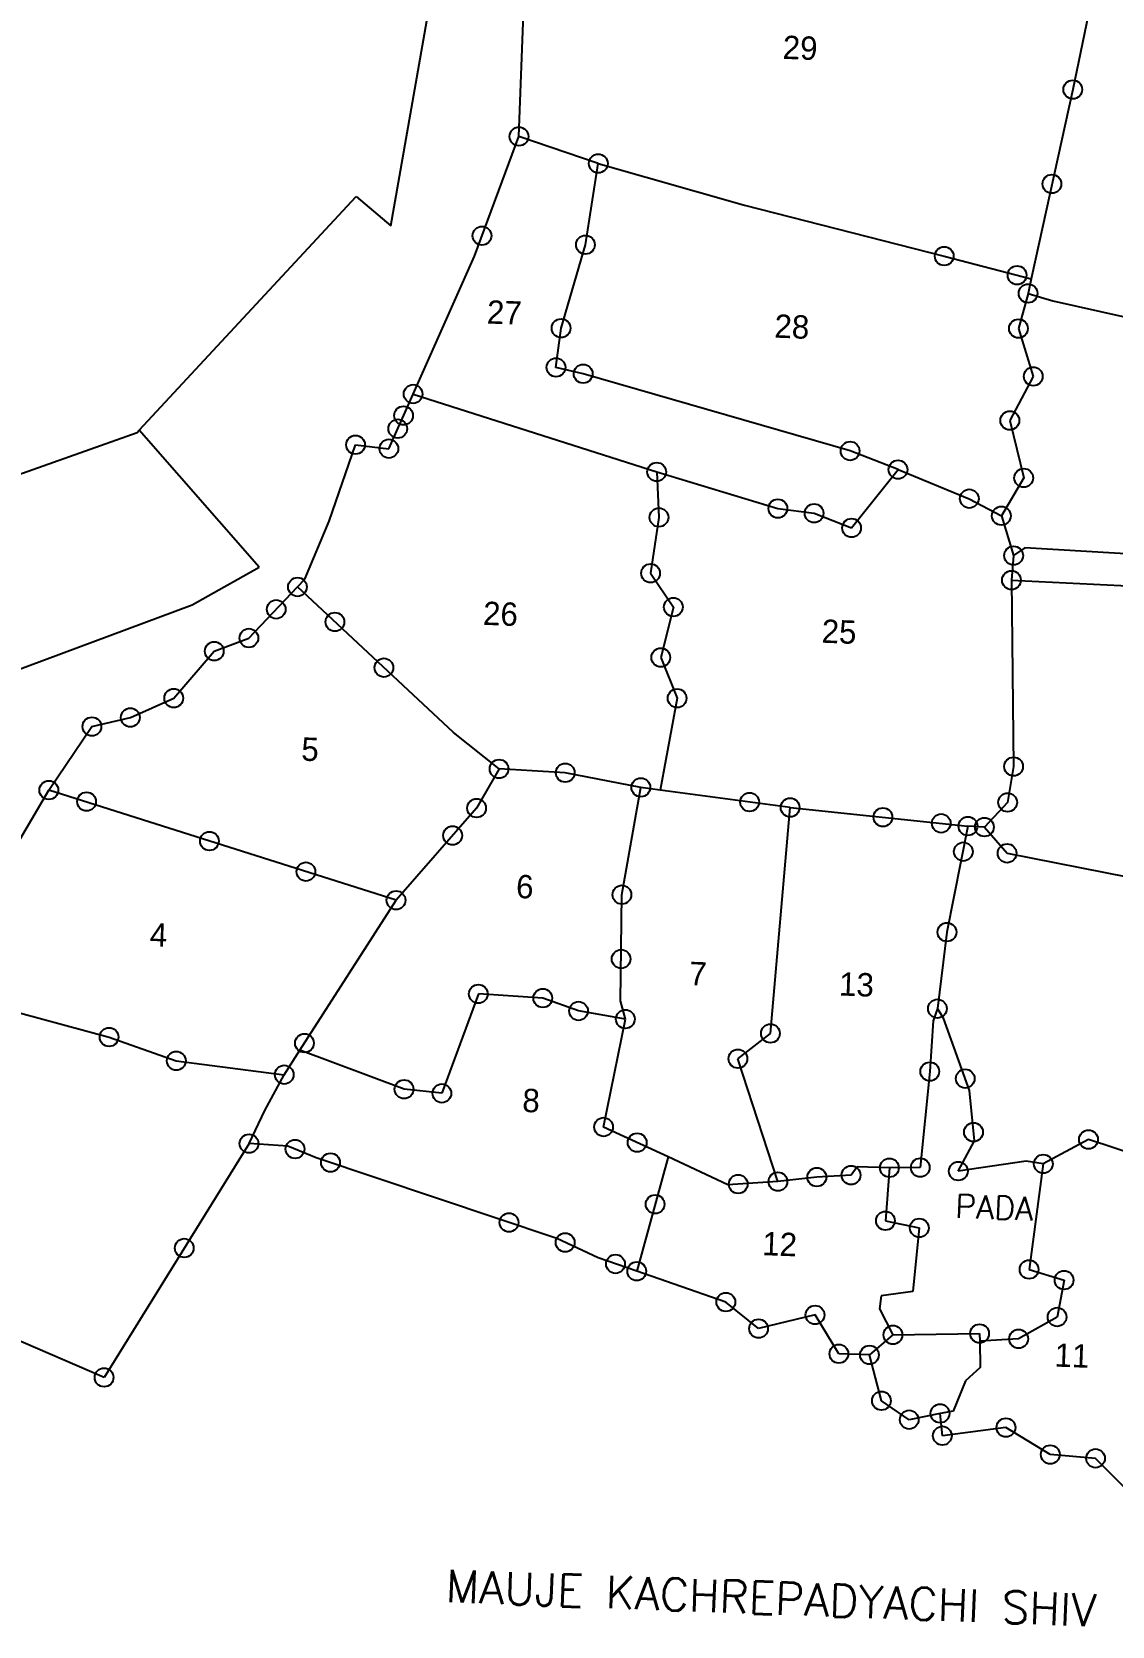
# Model space of a CAD drawing. Header units: metres. Extents: x 288408 to 291188, y 2087559 to 2088872.
# Drawn here: x 289354 to 289771, y 2087643 to 2088259 of the extents above; entities that cross this region are included whole.
import ezdxf
from ezdxf.enums import TextEntityAlignment as Align

# ---------------------------------------------------------------- set-up
doc = ezdxf.new("R2010")
doc.units = ezdxf.units.M
doc.header["$LTSCALE"] = 10
doc.header["$MEASUREMENT"] = 0
for name, color, linetype in [('POLY_PARCEL', 6, 'Continuous'), ('POLY_WATER', 4, 'Continuous'), ('TEXT_MAPOUT', 7, 'Continuous'), ('TEXT_PARCEL', 7, 'Continuous'), ('V_BOUND_LINE', 7, 'Continuous')]:
    doc.layers.add(name, color=color, linetype=linetype)
doc.styles.get("Standard").update_dxf_attribs({"font": 'simplex.shx'})
doc.styles.add('TEXT_MAP', font='')
doc.styles.get('TEXT_MAP').set_extended_font_data('Kruti Dev 050')

msp = doc.modelspace()

# ---------------------------------------------------------------- linework, layer by layer
for centre in [(289755.72, 2088236.66), (289755.72, 2088236.66), (289755.72, 2088236.66), (289755.72, 2088236.66), (289755.72, 2088236.66), (289755.72, 2088236.66), (289755.72, 2088236.66), (289541.89, 2088218.54), (289541.89, 2088218.54), (289541.89, 2088218.54), (289541.89, 2088218.54), (289541.89, 2088218.54), (289541.89, 2088218.54), (289541.89, 2088218.54), (289572.52, 2088208.1), (289572.52, 2088208.1), (289572.52, 2088208.1), (289572.52, 2088208.1), (289572.52, 2088208.1), (289572.52, 2088208.1), (289572.52, 2088208.1), (289747.68, 2088200.2), (289747.68, 2088200.2), (289747.68, 2088200.2), (289747.68, 2088200.2), (289747.68, 2088200.2), (289747.68, 2088200.2), (289747.68, 2088200.2), (289527.61, 2088180.19), (289527.61, 2088180.19), (289527.61, 2088180.19), (289527.61, 2088180.19), (289527.61, 2088180.19), (289527.61, 2088180.19), (289527.61, 2088180.19), (289567.53, 2088176.72), (289567.53, 2088176.72), (289567.53, 2088176.72), (289567.53, 2088176.72), (289567.53, 2088176.72), (289567.53, 2088176.72), (289567.53, 2088176.72), (289706.08, 2088172.33), (289706.08, 2088172.33), (289706.08, 2088172.33), (289706.08, 2088172.33), (289706.08, 2088172.33), (289706.08, 2088172.33), (289706.08, 2088172.33), (289734.22, 2088164.95), (289734.22, 2088164.95), (289734.22, 2088164.95), (289734.22, 2088164.95), (289734.22, 2088164.95), (289734.22, 2088164.95), (289734.22, 2088164.95), (289738.46, 2088157.93), (289738.46, 2088157.93), (289738.46, 2088157.93), (289738.46, 2088157.93), (289738.46, 2088157.93), (289738.46, 2088157.93), (289738.46, 2088157.93), (289558.14, 2088144.49), (289558.14, 2088144.49), (289558.14, 2088144.49), (289558.14, 2088144.49), (289558.14, 2088144.49), (289558.14, 2088144.49), (289558.14, 2088144.49), (289734.74, 2088144.36), (289734.74, 2088144.36), (289734.74, 2088144.36), (289734.74, 2088144.36), (289734.74, 2088144.36), (289734.74, 2088144.36), (289734.74, 2088144.36), (289556.18, 2088129.36), (289556.18, 2088129.36), (289556.18, 2088129.36), (289556.18, 2088129.36), (289556.18, 2088129.36), (289556.18, 2088129.36), (289556.18, 2088129.36), (289566.68, 2088126.91), (289566.68, 2088126.91), (289566.68, 2088126.91), (289566.68, 2088126.91), (289566.68, 2088126.91), (289566.68, 2088126.91), (289566.68, 2088126.91), (289740.46, 2088125.88), (289740.46, 2088125.88), (289740.46, 2088125.88), (289740.46, 2088125.88), (289740.46, 2088125.88), (289740.46, 2088125.88), (289740.46, 2088125.88), (289501.02, 2088119.07), (289501.02, 2088119.07), (289501.02, 2088119.07), (289501.02, 2088119.07), (289501.02, 2088119.07), (289501.02, 2088119.07), (289501.02, 2088119.07), (289497.33, 2088110.74), (289497.33, 2088110.74), (289497.33, 2088110.74), (289497.33, 2088110.74), (289497.33, 2088110.74), (289497.33, 2088110.74), (289497.33, 2088110.74), (289731.41, 2088108.85), (289731.41, 2088108.85), (289731.41, 2088108.85), (289731.41, 2088108.85), (289731.41, 2088108.85), (289731.41, 2088108.85), (289731.41, 2088108.85), (289495.08, 2088105.68), (289495.08, 2088105.68), (289495.08, 2088105.68), (289495.08, 2088105.68), (289495.08, 2088105.68), (289495.08, 2088105.68), (289495.08, 2088105.68), (289478.78, 2088099.46), (289478.78, 2088099.46), (289478.78, 2088099.46), (289478.78, 2088099.46), (289478.78, 2088099.46), (289478.78, 2088099.46), (289478.78, 2088099.46), (289491.65, 2088097.96), (289491.65, 2088097.96), (289491.65, 2088097.96), (289491.65, 2088097.96), (289491.65, 2088097.96), (289491.65, 2088097.96), (289491.65, 2088097.96), (289669.72, 2088097.08), (289669.72, 2088097.08), (289669.72, 2088097.08), (289669.72, 2088097.08), (289669.72, 2088097.08), (289669.72, 2088097.08), (289669.72, 2088097.08), (289595.06, 2088088.99), (289595.06, 2088088.99), (289595.06, 2088088.99), (289595.06, 2088088.99), (289595.06, 2088088.99), (289595.06, 2088088.99), (289595.06, 2088088.99), (289688.24, 2088089.89), (289688.24, 2088089.89), (289688.24, 2088089.89), (289688.24, 2088089.89), (289688.24, 2088089.89), (289688.24, 2088089.89), (289688.24, 2088089.89), (289736.77, 2088086.67), (289736.77, 2088086.67), (289736.77, 2088086.67), (289736.77, 2088086.67), (289736.77, 2088086.67), (289736.77, 2088086.67), (289736.77, 2088086.67), (289715.77, 2088078.66), (289715.77, 2088078.66), (289715.77, 2088078.66), (289715.77, 2088078.66), (289715.77, 2088078.66), (289715.77, 2088078.66), (289715.77, 2088078.66), (289595.94, 2088071.44), (289595.94, 2088071.44), (289595.94, 2088071.44), (289595.94, 2088071.44), (289595.94, 2088071.44), (289595.94, 2088071.44), (289595.94, 2088071.44), (289641.85, 2088074.85), (289641.85, 2088074.85), (289641.85, 2088074.85), (289641.85, 2088074.85), (289641.85, 2088074.85), (289641.85, 2088074.85), (289641.85, 2088074.85), (289655.83, 2088073.02), (289655.83, 2088073.02), (289655.83, 2088073.02), (289655.83, 2088073.02), (289655.83, 2088073.02), (289655.83, 2088073.02), (289655.83, 2088073.02), (289728.14, 2088072.05), (289728.14, 2088072.05), (289728.14, 2088072.05), (289728.14, 2088072.05), (289728.14, 2088072.05), (289728.14, 2088072.05), (289728.14, 2088072.05), (289670.31, 2088067.36), (289670.31, 2088067.36), (289670.31, 2088067.36), (289670.31, 2088067.36), (289670.31, 2088067.36), (289670.31, 2088067.36), (289670.31, 2088067.36), (289732.88, 2088056.67), (289732.88, 2088056.67), (289732.88, 2088056.67), (289732.88, 2088056.67), (289732.88, 2088056.67), (289732.88, 2088056.67), (289732.88, 2088056.67), (289592.71, 2088049.86), (289592.71, 2088049.86), (289592.71, 2088049.86), (289592.71, 2088049.86), (289592.71, 2088049.86), (289592.71, 2088049.86), (289592.71, 2088049.86), (289732.04, 2088047.19), (289732.04, 2088047.19), (289732.04, 2088047.19), (289732.04, 2088047.19), (289732.04, 2088047.19), (289732.04, 2088047.19), (289732.04, 2088047.19), (289456.36, 2088044.56), (289456.36, 2088044.56), (289456.36, 2088044.56), (289456.36, 2088044.56), (289456.36, 2088044.56), (289456.36, 2088044.56), (289456.36, 2088044.56), (289448.15, 2088035.92), (289448.15, 2088035.92), (289448.15, 2088035.92), (289448.15, 2088035.92), (289448.15, 2088035.92), (289448.15, 2088035.92), (289448.15, 2088035.92), (289601.49, 2088036.8), (289601.49, 2088036.8), (289601.49, 2088036.8), (289601.49, 2088036.8), (289601.49, 2088036.8), (289601.49, 2088036.8), (289601.49, 2088036.8), (289470.83, 2088031.05), (289470.83, 2088031.05), (289470.83, 2088031.05), (289470.83, 2088031.05), (289470.83, 2088031.05), (289470.83, 2088031.05), (289470.83, 2088031.05), (289437.6, 2088024.84), (289437.6, 2088024.84), (289437.6, 2088024.84), (289437.6, 2088024.84), (289437.6, 2088024.84), (289437.6, 2088024.84), (289437.6, 2088024.84), (289424.23, 2088019.77), (289424.23, 2088019.77), (289424.23, 2088019.77), (289424.23, 2088019.77), (289424.23, 2088019.77), (289424.23, 2088019.77), (289424.23, 2088019.77), (289596.65, 2088017.32), (289596.65, 2088017.32), (289596.65, 2088017.32), (289596.65, 2088017.32), (289596.65, 2088017.32), (289596.65, 2088017.32), (289596.65, 2088017.32), (289489.74, 2088013.4), (289489.74, 2088013.4), (289489.74, 2088013.4), (289489.74, 2088013.4), (289489.74, 2088013.4), (289489.74, 2088013.4), (289489.74, 2088013.4), (289408.59, 2088001.62), (289408.59, 2088001.62), (289408.59, 2088001.62), (289408.59, 2088001.62), (289408.59, 2088001.62), (289408.59, 2088001.62), (289408.59, 2088001.62), (289602.95, 2088001.57), (289602.95, 2088001.57), (289602.95, 2088001.57), (289602.95, 2088001.57), (289602.95, 2088001.57), (289602.95, 2088001.57), (289602.95, 2088001.57), (289376.99, 2087990.65), (289376.99, 2087990.65), (289376.99, 2087990.65), (289376.99, 2087990.65), (289376.99, 2087990.65), (289376.99, 2087990.65), (289376.99, 2087990.65), (289391.83, 2087994.15), (289391.83, 2087994.15), (289391.83, 2087994.15), (289391.83, 2087994.15), (289391.83, 2087994.15), (289391.83, 2087994.15), (289391.83, 2087994.15), (289534.21, 2087974.29), (289534.21, 2087974.29), (289534.21, 2087974.29), (289534.21, 2087974.29), (289534.21, 2087974.29), (289534.21, 2087974.29), (289534.21, 2087974.29), (289559.75, 2087972.82), (289559.75, 2087972.82), (289559.75, 2087972.82), (289559.75, 2087972.82), (289559.75, 2087972.82), (289559.75, 2087972.82), (289559.75, 2087972.82), (289732.87, 2087975.21), (289732.87, 2087975.21), (289732.87, 2087975.21), (289732.87, 2087975.21), (289732.87, 2087975.21), (289732.87, 2087975.21), (289732.87, 2087975.21), (289360.36, 2087966.11), (289360.36, 2087966.11), (289360.36, 2087966.11), (289360.36, 2087966.11), (289360.36, 2087966.11), (289360.36, 2087966.11), (289360.36, 2087966.11), (289588.94, 2087967.15), (289588.94, 2087967.15), (289588.94, 2087967.15), (289588.94, 2087967.15), (289588.94, 2087967.15), (289588.94, 2087967.15), (289588.94, 2087967.15), (289374.95, 2087961.67), (289374.95, 2087961.67), (289374.95, 2087961.67), (289374.95, 2087961.67), (289374.95, 2087961.67), (289374.95, 2087961.67), (289374.95, 2087961.67), (289525.52, 2087959.16), (289525.52, 2087959.16), (289525.52, 2087959.16), (289525.52, 2087959.16), (289525.52, 2087959.16), (289525.52, 2087959.16), (289525.52, 2087959.16), (289630.95, 2087961.5), (289630.95, 2087961.5), (289630.95, 2087961.5), (289630.95, 2087961.5), (289630.95, 2087961.5), (289630.95, 2087961.5), (289630.95, 2087961.5), (289646.59, 2087959.39), (289646.59, 2087959.39), (289646.59, 2087959.39), (289646.59, 2087959.39), (289646.59, 2087959.39), (289646.59, 2087959.39), (289646.59, 2087959.39), (289730.57, 2087961.37), (289730.57, 2087961.37), (289730.57, 2087961.37), (289730.57, 2087961.37), (289730.57, 2087961.37), (289730.57, 2087961.37), (289730.57, 2087961.37), (289682.42, 2087955.64), (289682.42, 2087955.64), (289682.42, 2087955.64), (289682.42, 2087955.64), (289682.42, 2087955.64), (289682.42, 2087955.64), (289682.42, 2087955.64), (289704.92, 2087953.29), (289704.92, 2087953.29), (289704.92, 2087953.29), (289704.92, 2087953.29), (289704.92, 2087953.29), (289704.92, 2087953.29), (289704.92, 2087953.29), (289422.36, 2087946.44), (289422.36, 2087946.44), (289422.36, 2087946.44), (289422.36, 2087946.44), (289422.36, 2087946.44), (289422.36, 2087946.44), (289422.36, 2087946.44), (289516.27, 2087948.58), (289516.27, 2087948.58), (289516.27, 2087948.58), (289516.27, 2087948.58), (289516.27, 2087948.58), (289516.27, 2087948.58), (289516.27, 2087948.58), (289715.25, 2087952.21), (289715.25, 2087952.21), (289715.25, 2087952.21), (289715.25, 2087952.21), (289715.25, 2087952.21), (289715.25, 2087952.21), (289715.25, 2087952.21), (289721.59, 2087951.83), (289721.59, 2087951.83), (289721.59, 2087951.83), (289721.59, 2087951.83), (289721.59, 2087951.83), (289721.59, 2087951.83), (289721.59, 2087951.83), (289713.46, 2087942.35), (289713.46, 2087942.35), (289713.46, 2087942.35), (289713.46, 2087942.35), (289713.46, 2087942.35), (289713.46, 2087942.35), (289713.46, 2087942.35), (289730.36, 2087941.71), (289730.36, 2087941.71), (289730.36, 2087941.71), (289730.36, 2087941.71), (289730.36, 2087941.71), (289730.36, 2087941.71), (289730.36, 2087941.71), (289459.62, 2087934.62), (289459.62, 2087934.62), (289459.62, 2087934.62), (289459.62, 2087934.62), (289459.62, 2087934.62), (289459.62, 2087934.62), (289459.62, 2087934.62), (289494.42, 2087923.57), (289494.42, 2087923.57), (289494.42, 2087923.57), (289494.42, 2087923.57), (289494.42, 2087923.57), (289494.42, 2087923.57), (289494.42, 2087923.57), (289581.64, 2087925.72), (289581.64, 2087925.72), (289581.64, 2087925.72), (289581.64, 2087925.72), (289581.64, 2087925.72), (289581.64, 2087925.72), (289581.64, 2087925.72), (289707.14, 2087911.26), (289707.14, 2087911.26), (289707.14, 2087911.26), (289707.14, 2087911.26), (289707.14, 2087911.26), (289707.14, 2087911.26), (289707.14, 2087911.26), (289581.33, 2087900.89), (289581.33, 2087900.89), (289581.33, 2087900.89), (289581.33, 2087900.89), (289581.33, 2087900.89), (289581.33, 2087900.89), (289581.33, 2087900.89), (289526.2, 2087887.4), (289526.2, 2087887.4), (289526.2, 2087887.4), (289526.2, 2087887.4), (289526.2, 2087887.4), (289526.2, 2087887.4), (289526.2, 2087887.4), (289551.08, 2087885.78), (289551.08, 2087885.78), (289551.08, 2087885.78), (289551.08, 2087885.78), (289551.08, 2087885.78), (289551.08, 2087885.78), (289551.08, 2087885.78), (289564.89, 2087880.82), (289564.89, 2087880.82), (289564.89, 2087880.82), (289564.89, 2087880.82), (289564.89, 2087880.82), (289564.89, 2087880.82), (289564.89, 2087880.82), (289703.46, 2087881.72), (289703.46, 2087881.72), (289703.46, 2087881.72), (289703.46, 2087881.72), (289703.46, 2087881.72), (289703.46, 2087881.72), (289703.46, 2087881.72), (289582.96, 2087877.68), (289582.96, 2087877.68), (289582.96, 2087877.68), (289582.96, 2087877.68), (289582.96, 2087877.68), (289582.96, 2087877.68), (289582.96, 2087877.68), (289383.62, 2087870.75), (289383.62, 2087870.75), (289383.62, 2087870.75), (289383.62, 2087870.75), (289383.62, 2087870.75), (289383.62, 2087870.75), (289383.62, 2087870.75), (289459.06, 2087868.4), (289459.06, 2087868.4), (289459.06, 2087868.4), (289459.06, 2087868.4), (289459.06, 2087868.4), (289459.06, 2087868.4), (289459.06, 2087868.4), (289638.98, 2087872.16), (289638.98, 2087872.16), (289638.98, 2087872.16), (289638.98, 2087872.16), (289638.98, 2087872.16), (289638.98, 2087872.16), (289638.98, 2087872.16), (289409.58, 2087861.57), (289409.58, 2087861.57), (289409.58, 2087861.57), (289409.58, 2087861.57), (289409.58, 2087861.57), (289409.58, 2087861.57), (289409.58, 2087861.57), (289626.43, 2087862.38), (289626.43, 2087862.38), (289626.43, 2087862.38), (289626.43, 2087862.38), (289626.43, 2087862.38), (289626.43, 2087862.38), (289626.43, 2087862.38), (289451.25, 2087856.22), (289451.25, 2087856.22), (289451.25, 2087856.22), (289451.25, 2087856.22), (289451.25, 2087856.22), (289451.25, 2087856.22), (289451.25, 2087856.22), (289700.51, 2087857.43), (289700.51, 2087857.43), (289700.51, 2087857.43), (289700.51, 2087857.43), (289700.51, 2087857.43), (289700.51, 2087857.43), (289700.51, 2087857.43), (289714.18, 2087854.69), (289714.18, 2087854.69), (289714.18, 2087854.69), (289714.18, 2087854.69), (289714.18, 2087854.69), (289714.18, 2087854.69), (289714.18, 2087854.69), (289497.51, 2087850.59), (289497.51, 2087850.59), (289497.51, 2087850.59), (289497.51, 2087850.59), (289497.51, 2087850.59), (289497.51, 2087850.59), (289497.51, 2087850.59), (289512.12, 2087849.02), (289512.12, 2087849.02), (289512.12, 2087849.02), (289512.12, 2087849.02), (289512.12, 2087849.02), (289512.12, 2087849.02), (289512.12, 2087849.02), (289574.56, 2087836.01), (289574.56, 2087836.01), (289574.56, 2087836.01), (289574.56, 2087836.01), (289574.56, 2087836.01), (289574.56, 2087836.01), (289574.56, 2087836.01), (289437.66, 2087829.61), (289587.53, 2087829.99), (289587.53, 2087829.99), (289587.53, 2087829.99), (289587.53, 2087829.99), (289587.53, 2087829.99), (289587.53, 2087829.99), (289587.53, 2087829.99), (289717.38, 2087834.02), (289717.38, 2087834.02), (289717.38, 2087834.02), (289717.38, 2087834.02), (289717.38, 2087834.02), (289717.38, 2087834.02), (289717.38, 2087834.02), (289761.79, 2087831.19), (289761.79, 2087831.19), (289761.79, 2087831.19), (289761.79, 2087831.19), (289761.79, 2087831.19), (289761.79, 2087831.19), (289761.79, 2087831.19), (289455.42, 2087827.5), (289455.42, 2087827.5), (289455.42, 2087827.5), (289455.42, 2087827.5), (289455.42, 2087827.5), (289455.42, 2087827.5), (289455.42, 2087827.5), (289469.11, 2087822.28), (289469.11, 2087822.28), (289469.11, 2087822.28), (289469.11, 2087822.28), (289469.11, 2087822.28), (289469.11, 2087822.28), (289469.11, 2087822.28), (289670.1, 2087817.41), (289670.1, 2087817.41), (289670.1, 2087817.41), (289670.1, 2087817.41), (289670.1, 2087817.41), (289670.1, 2087817.41), (289670.1, 2087817.41), (289684.92, 2087820.27), (289684.92, 2087820.27), (289684.92, 2087820.27), (289684.92, 2087820.27), (289684.92, 2087820.27), (289684.92, 2087820.27), (289684.92, 2087820.27), (289696.83, 2087820.33), (289696.83, 2087820.33), (289696.83, 2087820.33), (289696.83, 2087820.33), (289696.83, 2087820.33), (289696.83, 2087820.33), (289696.83, 2087820.33), (289711.52, 2087818.97), (289711.52, 2087818.97), (289711.52, 2087818.97), (289711.52, 2087818.97), (289711.52, 2087818.97), (289711.52, 2087818.97), (289711.52, 2087818.97), (289744.34, 2087821.74), (289744.34, 2087821.74), (289744.34, 2087821.74), (289744.34, 2087821.74), (289744.34, 2087821.74), (289744.34, 2087821.74), (289744.34, 2087821.74), (289626.54, 2087813.97), (289626.54, 2087813.97), (289626.54, 2087813.97), (289626.54, 2087813.97), (289626.54, 2087813.97), (289626.54, 2087813.97), (289626.54, 2087813.97), (289641.88, 2087814.93), (289641.88, 2087814.93), (289641.88, 2087814.93), (289641.88, 2087814.93), (289641.88, 2087814.93), (289641.88, 2087814.93), (289641.88, 2087814.93), (289656.89, 2087816.65), (289656.89, 2087816.65), (289656.89, 2087816.65), (289656.89, 2087816.65), (289656.89, 2087816.65), (289656.89, 2087816.65), (289656.89, 2087816.65), (289594.46, 2087806.17), (289594.46, 2087806.17), (289594.46, 2087806.17), (289594.46, 2087806.17), (289594.46, 2087806.17), (289594.46, 2087806.17), (289594.46, 2087806.17), (289538.04, 2087799.13), (289538.04, 2087799.13), (289538.04, 2087799.13), (289538.04, 2087799.13), (289538.04, 2087799.13), (289538.04, 2087799.13), (289538.04, 2087799.13), (289683.38, 2087799.81), (289683.38, 2087799.81), (289683.38, 2087799.81), (289683.38, 2087799.81), (289683.38, 2087799.81), (289683.38, 2087799.81), (289683.38, 2087799.81), (289696.46, 2087797.03), (289696.46, 2087797.03), (289696.46, 2087797.03), (289696.46, 2087797.03), (289696.46, 2087797.03), (289696.46, 2087797.03), (289696.46, 2087797.03), (289412.66, 2087789.27), (289559.73, 2087791.41), (289559.73, 2087791.41), (289559.73, 2087791.41), (289559.73, 2087791.41), (289559.73, 2087791.41), (289559.73, 2087791.41), (289559.73, 2087791.41), (289579.16, 2087783.12), (289579.16, 2087783.12), (289579.16, 2087783.12), (289579.16, 2087783.12), (289579.16, 2087783.12), (289579.16, 2087783.12), (289579.16, 2087783.12), (289587.36, 2087780.29), (289587.36, 2087780.29), (289587.36, 2087780.29), (289587.36, 2087780.29), (289587.36, 2087780.29), (289587.36, 2087780.29), (289587.36, 2087780.29), (289738.84, 2087781), (289738.84, 2087781), (289738.84, 2087781), (289738.84, 2087781), (289738.84, 2087781), (289738.84, 2087781), (289738.84, 2087781), (289752.35, 2087776.89), (289752.35, 2087776.89), (289752.35, 2087776.89), (289752.35, 2087776.89), (289752.35, 2087776.89), (289752.35, 2087776.89), (289752.35, 2087776.89), (289621.76, 2087768.41), (289621.76, 2087768.41), (289621.76, 2087768.41), (289621.76, 2087768.41), (289621.76, 2087768.41), (289621.76, 2087768.41), (289621.76, 2087768.41), (289656.2, 2087763.44), (289656.2, 2087763.44), (289656.2, 2087763.44), (289656.2, 2087763.44), (289656.2, 2087763.44), (289656.2, 2087763.44), (289656.2, 2087763.44), (289749.65, 2087762.63), (289749.65, 2087762.63), (289749.65, 2087762.63), (289749.65, 2087762.63), (289749.65, 2087762.63), (289749.65, 2087762.63), (289749.65, 2087762.63), (289634.41, 2087758.16), (289634.41, 2087758.16), (289634.41, 2087758.16), (289634.41, 2087758.16), (289634.41, 2087758.16), (289634.41, 2087758.16), (289634.41, 2087758.16), (289686.28, 2087755.75), (289686.28, 2087755.75), (289686.28, 2087755.75), (289686.28, 2087755.75), (289686.28, 2087755.75), (289686.28, 2087755.75), (289686.28, 2087755.75), (289719.75, 2087756.26), (289719.75, 2087756.26), (289719.75, 2087756.26), (289719.75, 2087756.26), (289719.75, 2087756.26), (289719.75, 2087756.26), (289719.75, 2087756.26), (289734.81, 2087754.21), (289734.81, 2087754.21), (289734.81, 2087754.21), (289734.81, 2087754.21), (289734.81, 2087754.21), (289734.81, 2087754.21), (289734.81, 2087754.21), (289665.41, 2087748.44), (289665.41, 2087748.44), (289665.41, 2087748.44), (289665.41, 2087748.44), (289665.41, 2087748.44), (289665.41, 2087748.44), (289665.41, 2087748.44), (289677.21, 2087747.99), (289677.21, 2087747.99), (289677.21, 2087747.99), (289677.21, 2087747.99), (289677.21, 2087747.99), (289677.21, 2087747.99), (289677.21, 2087747.99), (289381.7, 2087739.3), (289681.83, 2087730.31), (289681.83, 2087730.31), (289681.83, 2087730.31), (289681.83, 2087730.31), (289681.83, 2087730.31), (289681.83, 2087730.31), (289681.83, 2087730.31), (289704.46, 2087725.38), (289704.46, 2087725.38), (289704.46, 2087725.38), (289704.46, 2087725.38), (289704.46, 2087725.38), (289704.46, 2087725.38), (289704.46, 2087725.38), (289692.56, 2087722.98), (289692.56, 2087722.98), (289692.56, 2087722.98), (289692.56, 2087722.98), (289692.56, 2087722.98), (289692.56, 2087722.98), (289692.56, 2087722.98), (289729.92, 2087719.94), (289729.92, 2087719.94), (289729.92, 2087719.94), (289729.92, 2087719.94), (289729.92, 2087719.94), (289729.92, 2087719.94), (289729.92, 2087719.94), (289705.36, 2087716.8), (289705.36, 2087716.8), (289705.36, 2087716.8), (289705.36, 2087716.8), (289705.36, 2087716.8), (289705.36, 2087716.8), (289705.36, 2087716.8), (289747.04, 2087709.52), (289747.04, 2087709.52), (289747.04, 2087709.52), (289747.04, 2087709.52), (289747.04, 2087709.52), (289747.04, 2087709.52), (289747.04, 2087709.52), (289764.5, 2087708.05), (289764.5, 2087708.05), (289764.5, 2087708.05), (289764.5, 2087708.05), (289764.5, 2087708.05), (289764.5, 2087708.05), (289764.5, 2087708.05)]:
    msp.add_circle(centre, 3.62)
at = {"layer": 'POLY_PARCEL'}
for p, q in [((289541.89, 2088218.54), (289544.87, 2088298.01)), ((289764.61, 2088279.7), (289755.72, 2088236.66)), ((289755.72, 2088236.66), (289739.6, 2088163.54)), ((289755.72, 2088236.66), (289755.72, 2088236.66)), ((289524.68, 2088172.32), (289541.89, 2088218.54)), ((289572.52, 2088208.1), (289541.89, 2088218.54)), ((289567.53, 2088176.72), (289572.52, 2088208.1)), ((289572.52, 2088208.1), (289628.95, 2088191.97)), ((289628.95, 2088191.97), (289706.08, 2088172.33)), ((289501.02, 2088119.07), (289524.68, 2088172.32)), ((289558.14, 2088144.49), (289567.53, 2088176.72)), ((289706.08, 2088172.33), (289739.6, 2088163.54)), ((289739.6, 2088163.54), (289738.46, 2088157.93)), ((289738.46, 2088157.93), (289734.74, 2088144.36)), ((289738.46, 2088157.93), (289747.96, 2088155)), ((289747.96, 2088155), (289805.2, 2088142.26)), ((289556.18, 2088129.36), (289558.14, 2088144.49)), ((289734.74, 2088144.36), (289740.46, 2088125.88)), ((289566.68, 2088126.91), (289556.18, 2088129.36)), ((289669.72, 2088097.08), (289566.68, 2088126.91)), ((289740.46, 2088125.88), (289731.41, 2088108.85)), ((289491.65, 2088097.96), (289501.02, 2088119.07)), ((289501.02, 2088119.07), (289595.06, 2088088.99)), ((289441.62, 2088052.19), (289395.23, 2088105.06)), ((289731.41, 2088108.85), (289736.77, 2088086.67)), ((289468.54, 2088069.95), (289478.78, 2088099.46)), ((289478.78, 2088099.46), (289491.65, 2088097.96)), ((289688.24, 2088089.89), (289669.72, 2088097.08)), ((289595.06, 2088088.99), (289595.94, 2088071.44)), ((289595.06, 2088088.99), (289641.85, 2088074.85)), ((289670.31, 2088067.36), (289688.24, 2088089.89)), ((289688.24, 2088089.89), (289715.77, 2088078.66)), ((289736.77, 2088086.67), (289728.14, 2088072.05)), ((289641.85, 2088074.85), (289655.83, 2088073.02)), ((289715.77, 2088078.66), (289728.14, 2088072.05)), ((289459.24, 2088047.58), (289468.54, 2088069.95)), ((289595.94, 2088071.44), (289592.71, 2088049.86)), ((289655.83, 2088073.02), (289670.31, 2088067.36)), ((289728.14, 2088072.05), (289732.88, 2088056.67)), ((289732.88, 2088056.67), (289732.04, 2088047.19)), ((289737.22, 2088059.63), (289732.88, 2088056.67)), ((289818.67, 2088054.85), (289737.22, 2088059.63)), ((289415.69, 2088037.61), (289441.62, 2088052.19)), ((289592.71, 2088049.86), (289601.49, 2088036.8)), ((289437.6, 2088024.84), (289456.36, 2088044.56)), ((289456.36, 2088044.56), (289459.24, 2088047.58)), ((289516.61, 2087988.32), (289456.36, 2088044.56)), ((289732.04, 2088047.19), (289881.29, 2088039.85)), ((289732.04, 2088047.19), (289732.87, 2087975.21)), ((289268.35, 2087982.78), (289415.69, 2088037.61)), ((289601.49, 2088036.8), (289596.65, 2088017.32)), ((289424.23, 2088019.77), (289437.6, 2088024.84)), ((289408.59, 2088001.62), (289424.23, 2088019.77)), ((289596.65, 2088017.32), (289602.95, 2088001.57)), ((289391.83, 2087994.15), (289408.59, 2088001.62)), ((289602.95, 2088001.57), (289596.46, 2087966.14)), ((289376.99, 2087990.65), (289391.83, 2087994.15)), ((289360.36, 2087966.11), (289376.99, 2087990.65)), ((289534.21, 2087974.29), (289516.61, 2087988.32)), ((289732.87, 2087975.21), (289730.57, 2087961.37)), ((289534.21, 2087974.29), (289525.52, 2087959.16)), ((289559.75, 2087972.82), (289534.21, 2087974.29)), ((289588.94, 2087967.15), (289559.75, 2087972.82)), ((289347.28, 2087943.73), (289360.36, 2087966.11)), ((289494.42, 2087923.57), (289360.36, 2087966.11)), ((289581.64, 2087925.72), (289588.94, 2087967.15)), ((289596.46, 2087966.14), (289588.94, 2087967.15)), ((289646.59, 2087959.39), (289596.46, 2087966.14)), ((289525.52, 2087959.16), (289494.42, 2087923.57)), ((289638.98, 2087872.16), (289646.59, 2087959.39)), ((289646.59, 2087959.39), (289715.25, 2087952.21)), ((289730.57, 2087961.37), (289721.59, 2087951.83)), ((289715.25, 2087952.21), (289707.14, 2087911.26)), ((289721.59, 2087951.83), (289715.25, 2087952.21)), ((289721.59, 2087951.83), (289730.36, 2087941.71)), ((289730.36, 2087941.71), (289777.31, 2087932.43)), ((289581.12, 2087884.77), (289581.64, 2087925.72)), ((289457.29, 2087865.64), (289494.42, 2087923.57)), ((289707.14, 2087911.26), (289703.46, 2087881.72)), ((289707.14, 2087911.26), (289707.14, 2087911.26)), ((289269.67, 2087901.57), (289383.62, 2087870.75)), ((289526.2, 2087887.4), (289512.12, 2087849.02)), ((289551.08, 2087885.78), (289526.2, 2087887.4)), ((289564.89, 2087880.82), (289551.08, 2087885.78)), ((289582.96, 2087877.68), (289581.12, 2087884.77)), ((289582.96, 2087877.68), (289564.89, 2087880.82)), ((289574.56, 2087836.01), (289582.96, 2087877.68)), ((289701.76, 2087876.97), (289700.51, 2087857.43)), ((289703.46, 2087881.72), (289701.76, 2087876.97)), ((289705.79, 2087878.09), (289703.46, 2087881.72)), ((289715.8, 2087850.17), (289705.79, 2087878.09)), ((289383.62, 2087870.75), (289383.62, 2087870.75)), ((289383.62, 2087870.75), (289409.58, 2087861.57)), ((289626.43, 2087862.38), (289638.98, 2087872.16)), ((289451.25, 2087856.22), (289457.29, 2087865.64)), ((289497.51, 2087850.59), (289457.29, 2087865.64)), ((289409.58, 2087861.57), (289451.25, 2087856.22)), ((289641.88, 2087814.93), (289626.43, 2087862.38)), ((289443.76, 2087842.41), (289451.25, 2087856.22)), ((289700.51, 2087857.43), (289696.83, 2087820.33)), ((289512.12, 2087849.02), (289497.51, 2087850.59)), ((289497.51, 2087850.59), (289497.51, 2087850.59)), ((289717.71, 2087830.66), (289715.8, 2087850.17)), ((289437.66, 2087829.61), (289443.76, 2087842.41)), ((289599.47, 2087824.44), (289574.56, 2087836.01)), ((289711.52, 2087818.97), (289717.71, 2087830.66)), ((289761.79, 2087831.19), (289744.34, 2087821.74)), ((289780.93, 2087824.92), (289761.79, 2087831.19)), ((289599.47, 2087824.44), (289587.36, 2087780.29)), ((289622.56, 2087813.72), (289599.47, 2087824.44)), ((289737.75, 2087822.84), (289711.52, 2087818.97)), ((289744.34, 2087821.74), (289737.75, 2087822.84)), ((289744.34, 2087821.74), (289738.84, 2087781)), ((289641.88, 2087814.93), (289622.56, 2087813.72)), ((289656.89, 2087816.65), (289641.88, 2087814.93)), ((289670.1, 2087817.41), (289656.89, 2087816.65)), ((289672.51, 2087820.62), (289670.1, 2087817.41)), ((289684.92, 2087820.27), (289672.51, 2087820.62)), ((289684.92, 2087820.27), (289683.38, 2087799.81)), ((289696.83, 2087820.33), (289684.92, 2087820.27)), ((289683.38, 2087799.81), (289696.46, 2087797.03)), ((289696.46, 2087797.03), (289694, 2087772.43)), ((289738.84, 2087781), (289752.35, 2087776.89)), ((289694, 2087772.43), (289681.78, 2087770.87)), ((289752.35, 2087776.89), (289749.65, 2087762.63)), ((289681.78, 2087770.87), (289681.08, 2087765.83)), ((289681.08, 2087765.83), (289686.28, 2087755.75)), ((289749.65, 2087762.63), (289734.81, 2087754.21)), ((289686.28, 2087755.75), (289677.21, 2087747.99)), ((289686.28, 2087755.75), (289719.75, 2087756.26)), ((289719.75, 2087756.26), (289719.81, 2087753.28)), ((289734.81, 2087754.21), (289719.81, 2087753.28)), ((289719.81, 2087753.28), (289720.02, 2087743.08)), ((289720.02, 2087743.08), (289714.25, 2087737.98)), ((289714.25, 2087737.98), (289709.49, 2087726.25)), ((289709.49, 2087726.25), (289704.46, 2087725.38))]:
    msp.add_line(p, q, dxfattribs=at)
at = {"layer": 'POLY_WATER'}
for p, q in [((289492.46, 2088184.07), (289515.33, 2088314.82)), ((289395.23, 2088105.06), (289479.02, 2088195.3)), ((289479.02, 2088195.3), (289492.46, 2088184.07)), ((289323.97, 2088079.19), (289394.47, 2088104.24)), ((289394.47, 2088104.24), (289395.23, 2088105.06))]:
    msp.add_line(p, q, dxfattribs=at)
at = {"layer": 'V_BOUND_LINE'}
for p, q in [((289437.66, 2087829.61), (289381.7, 2087739.3)), ((289452.7, 2087828.63), (289437.66, 2087829.61)), ((289463.53, 2087824.15), (289452.7, 2087828.63)), ((289556.45, 2087792.95), (289463.53, 2087824.15)), ((289572.46, 2087785.43), (289556.45, 2087792.95)), ((289381.7, 2087739.3), (289269.57, 2087787.48)), ((289587.36, 2087780.29), (289572.46, 2087785.43)), ((289621.76, 2087768.41), (289587.36, 2087780.29)), ((289634.41, 2087758.16), (289621.76, 2087768.41)), ((289656.2, 2087763.44), (289634.41, 2087758.16)), ((289665.41, 2087748.44), (289656.2, 2087763.44)), ((289677.21, 2087747.99), (289665.41, 2087748.44)), ((289681.83, 2087730.31), (289677.21, 2087747.99)), ((289692.56, 2087722.98), (289681.83, 2087730.31)), ((289704.46, 2087725.38), (289692.56, 2087722.98)), ((289705.36, 2087716.8), (289704.46, 2087725.38)), ((289729.92, 2087719.94), (289705.36, 2087716.8)), ((289747.04, 2087709.52), (289729.92, 2087719.94)), ((289764.5, 2087708.05), (289747.04, 2087709.52)), ((289780.48, 2087692.06), (289764.5, 2087708.05))]:
    msp.add_line(p, q, dxfattribs=at)

# ---------------------------------------------------------------- texts
at = {"layer": 'TEXT_MAPOUT'}
msp.add_text('MAUJE KACHREPADYACHI SHIV', height=12.5239, rotation=357.83537, dxfattribs=at).set_placement((289513.49, 2087652.57))
at = {"layer": 'TEXT_PARCEL', "style": 'TEXT_MAP'}
for s, height, p in [('29', 9.017, (289650.29, 2088248.27)), ('27', 9.017, (289536.07, 2088146.05)), ('28', 9.017, (289647.11, 2088140.6)), ('26', 9.017, (289534.59, 2088029.7)), ('25', 9.017, (289665.33, 2088022.79)), ('5', 9.02, (289461.07, 2087977.39)), ('6', 9.02, (289544, 2087924.33)), ('4', 9.02, (289402.57, 2087905.72)), ('7', 9.02, (289610.86, 2087890.72)), ('13', 9.017, (289672.05, 2087886.56)), ('8', 9.02, (289546.41, 2087841.73)), ('12', 9.017, (289642.37, 2087786.29)), ('11', 9.017, (289755.26, 2087743.25))]:
    msp.add_text(s, height=height, rotation=357.83537, dxfattribs=at).set_placement(p, align=Align.CENTER)
at = {"layer": 'TEXT_PARCEL'}
msp.add_text('PADA', height=9.017, rotation=357.83537, dxfattribs=at).set_placement((289725.27, 2087800.45), align=Align.CENTER)

doc.saveas('drawing.dxf')
